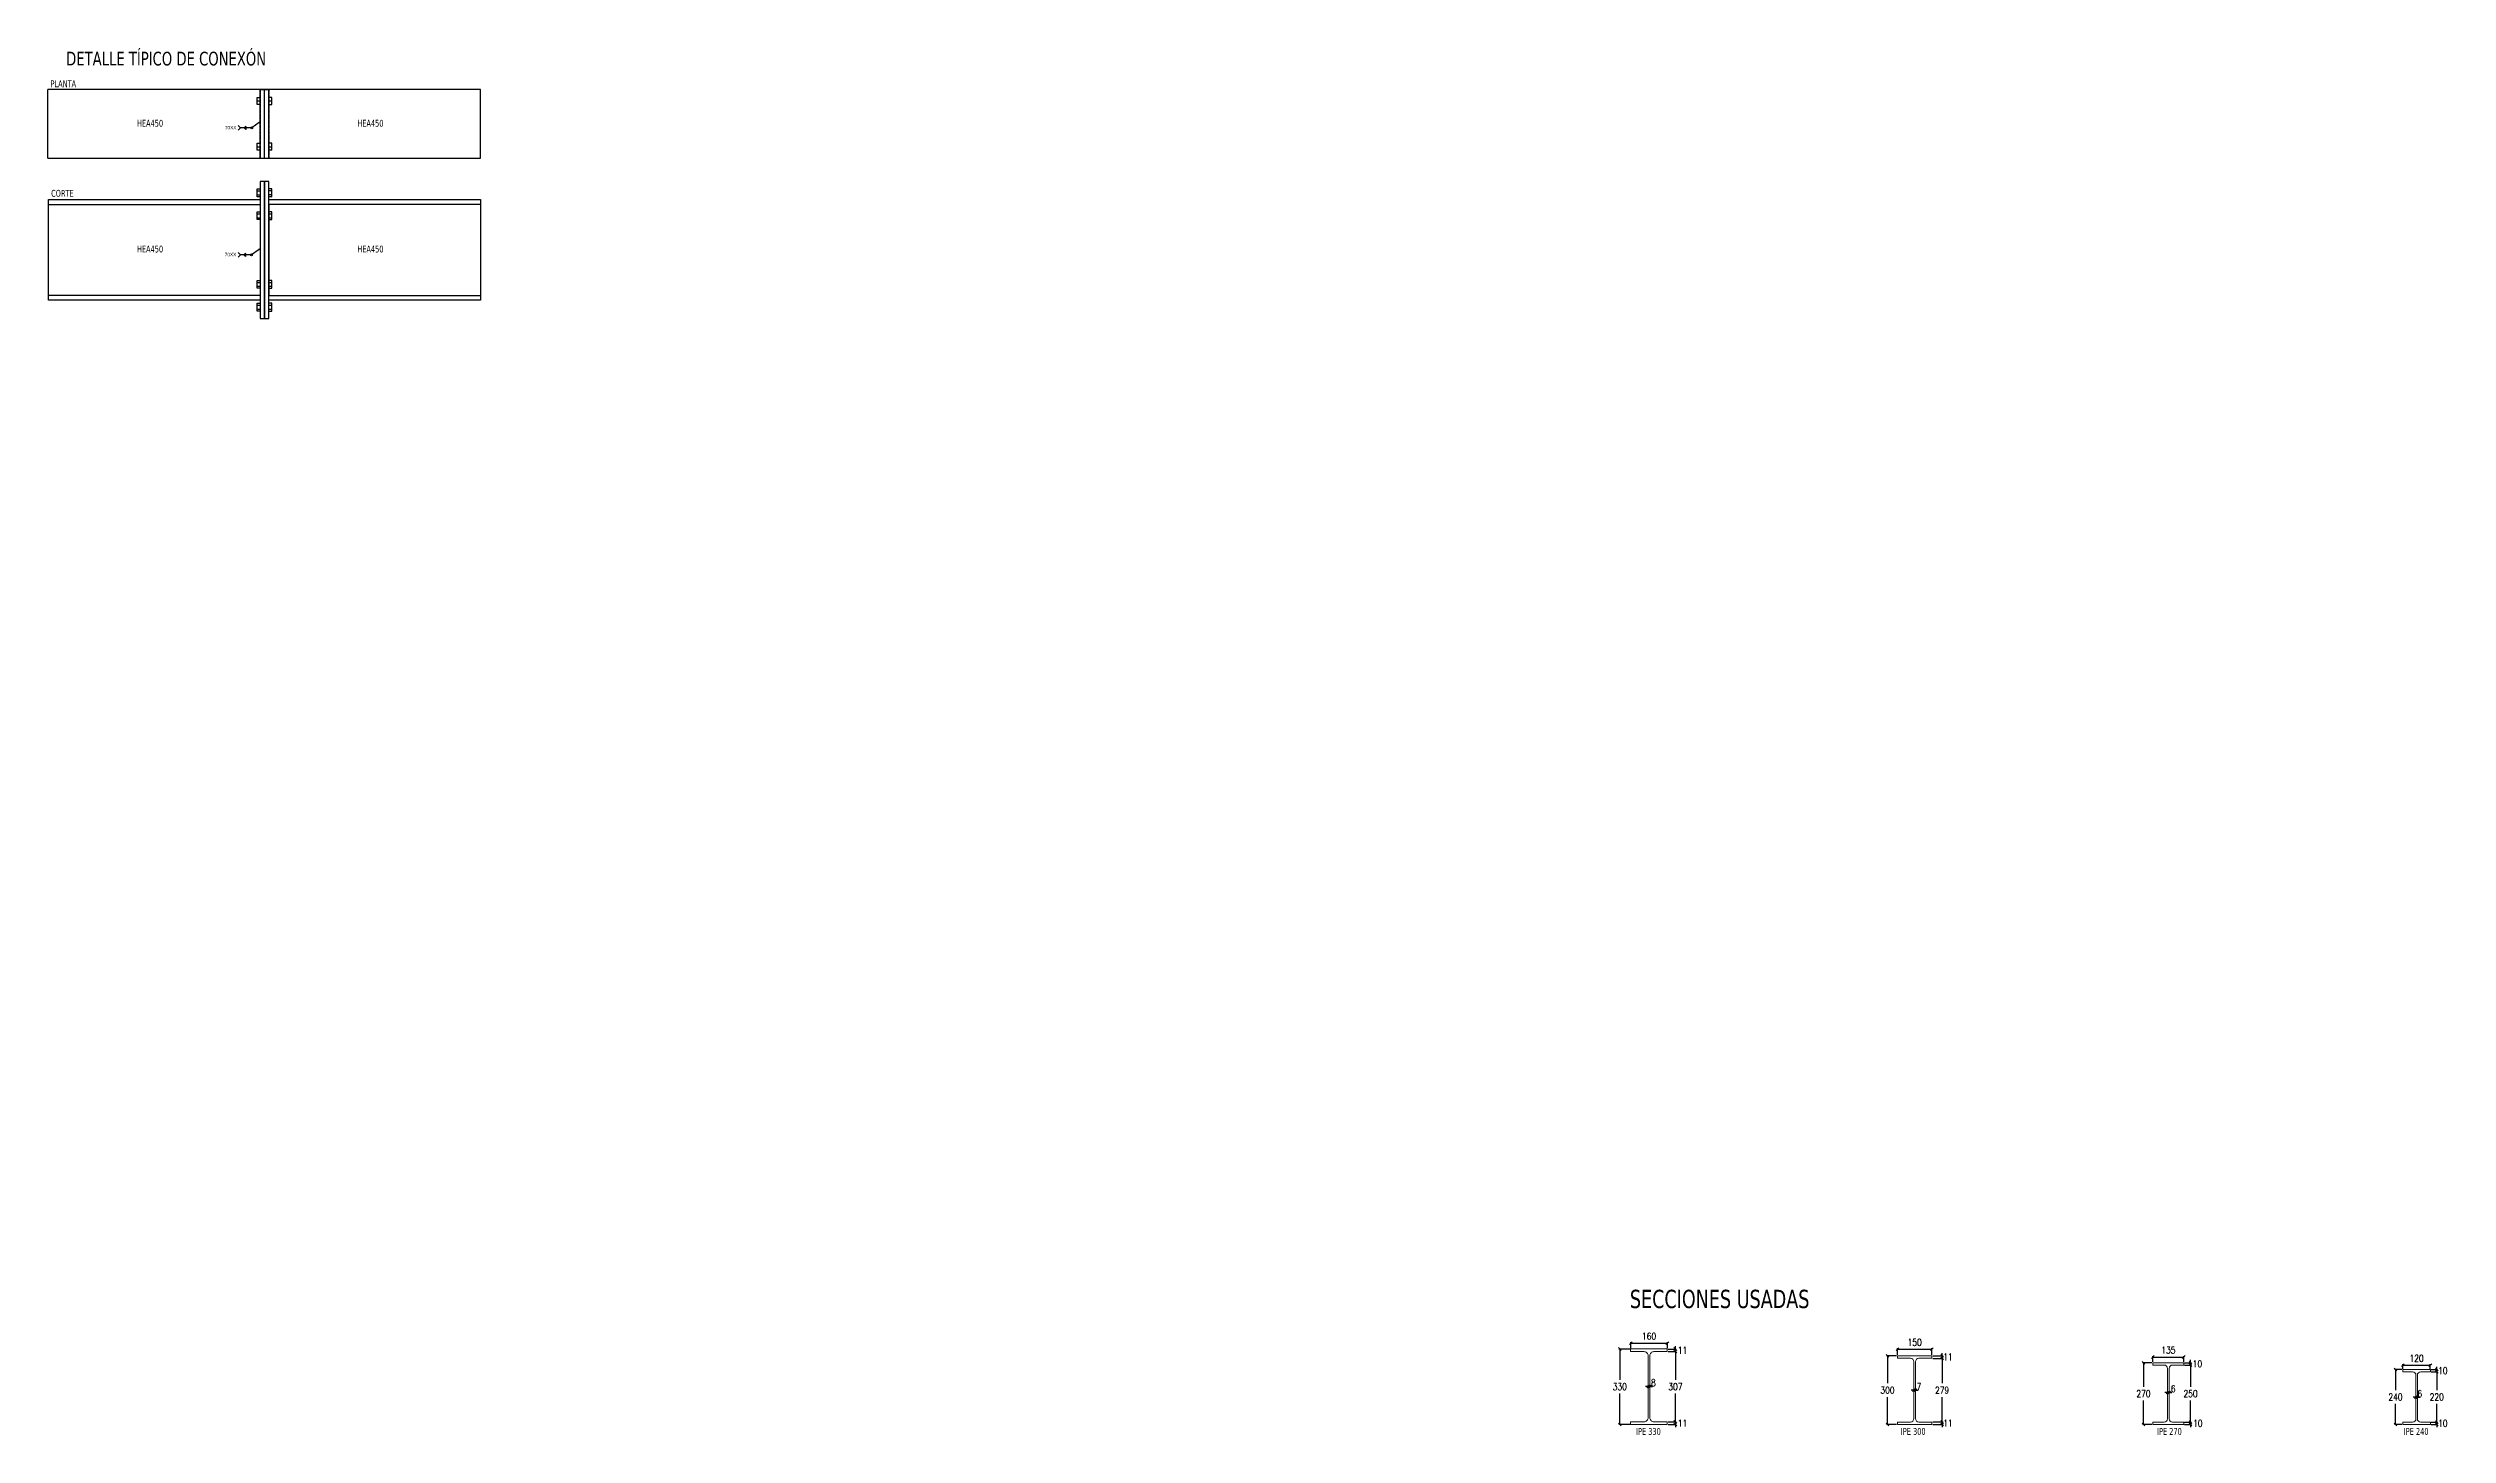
# Model space of a CAD drawing. Header units: millimetres. Extents: x -3255 to 77194, y -21218 to 30112.
# Drawn here: x 5581 to 16072, y -21218 to -15155 of the extents above; entities that cross this region are included whole.
import ezdxf
from ezdxf.enums import TextEntityAlignment as Align

# ---------------------------------------------------------------- set-up
doc = ezdxf.new("R2010")
doc.units = ezdxf.units.MM
doc.header["$LTSCALE"] = 0.9
doc.linetypes.add('DXK_LINE_DOT2', pattern=[3.9198, 1.9599, -1.9599])
for name, color, linetype in [('COTAS', 8, 'Continuous'), ('STL-OBJT', 7, 'Continuous'), ('TITULO', 3, 'Continuous')]:
    doc.layers.add(name, color=color, linetype=linetype)
doc.styles.add('CNI_COTAS', font='romans.shx', dxfattribs={"width": 0.8})
doc.styles.add('ROMANS', font='DINGRAFO.SHX')
doc.styles.add('VERDANA', font='verdana.ttf')
doc.dimstyles.new('1.4', dxfattribs={"dimscale": 0, "dimtxt": 30, "dimasz": 12, "dimexe": 4, "dimexo": 4, "dimgap": 15, "dimtad": 1, "dimdec": 0, "dimzin": 4, "dimdsep": 46, "dimtxsty": 'CNI_COTAS', "dimblk": 'OBLIQUE', "dimcen": -0.09, "dimclrd": 256, "dimclrt": 3, "dimadec": 0, "dimazin": 0, "dimtfac": 1, "dimtdec": 0, "dimtmove": 2, "dimatfit": 0, "dimldrblk": 'DOT', "dimfxl": 0.05, "dimtolj": 1, "dimtzin": 0, "dimarcsym": 0})

# ---------------------------------------------------------------- blocks, each defined once
blk = doc.blocks.new('SOLDADURA FILETE ALREDEDOR')
h = blk.add_hatch(color=256)
h.dxf.hatch_style = 1
h.paths.add_polyline_path([(5064, 3679), (5060, 3684), (5066, 3685)])
for p, q in [((5016, 3649), (4948, 3649)), ((4979, 3659), (4969, 3649)), ((4979, 3639), (4969, 3649)), ((4979, 3649), (4979, 3659)), ((4979, 3649), (4979, 3639)), ((5062, 3682), (5016, 3649))]:
    blk.add_line(p, q)
blk.add_lwpolyline([(4933, 3634), (4948, 3649), (4933, 3664)])
blk.add_lwpolyline([(5066, 3685), (5064, 3679), (5060, 3684)], close=True)
blk.add_circle((5016, 3649), 5.81)
at = {"layer": 'TITULO', "style": 'ROMANS'}
for s, height, p in [('70XX', 21, (4851, 3640)), ('6', 7.5, (4981, 3651)), ('6', 7.5, (4981, 3639))]:
    blk.add_text(s, height=height, dxfattribs=at).set_placement(p)
blk = doc.blocks.new('_Oblique')
at = {"color": 0, "linetype": 'ByBlock', "lineweight": -2}
blk.add_line((-0.5, -0.5), (0.5, 0.5), dxfattribs=at)
blk = doc.blocks.new('*D478')
at = {"layer": 'COTAS', "color": 0, "lineweight": -2, "transparency": 16777216}
for p, q in [((15871, -20932), (15839, -20932)), ((15871, -21172), (15839, -21172))]:
    blk.add_line(p, q, dxfattribs=at)
at = {"layer": 'COTAS', "lineweight": -2, "transparency": 16777216}
for p, q in [((15843, -20932), (15843, -21022)), ((15843, -21172), (15843, -21082))]:
    blk.add_line(p, q, dxfattribs=at)
at = {"layer": 'Defpoints', "color": 0, "transparency": 16777216}
for p in [(15843, -20932), (15875, -20932), (15875, -21172)]:
    blk.add_point(p, dxfattribs=at)
at = {"layer": 'COTAS', "lineweight": -2, "transparency": 16777216, "xscale": 12, "yscale": 12, "zscale": 12}
for p, rotation in [((15843, -20932), 90), ((15843, -21172), 270)]:
    blk.add_blockref('_Oblique', p, dxfattribs=dict(at, rotation=rotation))
at = {"layer": 'COTAS', "color": 3, "transparency": 16777216, "insert": (15843, -21052), "char_height": 30, "attachment_point": 5, "rotation": 0.01, "style": 'CNI_COTAS'}
blk.add_mtext('\\A1;240', dxfattribs=at)
blk = doc.blocks.new('_Dot')
at = {"color": 0, "linetype": 'ByBlock', "lineweight": -2}
blk.add_line((-0.5, 0), (-1, 0), dxfattribs=at)
at = {"color": 0, "linetype": 'ByBlock', "const_width": 0.5}
blk.add_lwpolyline([(-0.25, 0, 1), (0.25, 0, 1)], format="xyb", close=True, dxfattribs=at)
blk = doc.blocks.new('*D479')
at = {"layer": 'COTAS', "color": 0, "lineweight": -2, "transparency": 16777216}
for p, q in [((15875, -20928), (15875, -20909)), ((15995, -20928), (15995, -20909))]:
    blk.add_line(p, q, dxfattribs=at)
at = {"layer": 'COTAS', "lineweight": -2, "transparency": 16777216}
blk.add_line((15875, -20913), (15995, -20913), dxfattribs=at)
at = {"layer": 'Defpoints', "color": 0, "transparency": 16777216}
for p in [(15875, -20932), (15995, -20913), (15995, -20932)]:
    blk.add_point(p, dxfattribs=at)
at = {"layer": 'COTAS', "lineweight": -2, "transparency": 16777216, "xscale": 12, "yscale": 12, "zscale": 12, "rotation": 180}
blk.add_blockref('_Oblique', (15875, -20913), dxfattribs=at)
at = {"layer": 'COTAS', "lineweight": -2, "transparency": 16777216, "xscale": 12, "yscale": 12, "zscale": 12}
blk.add_blockref('_Oblique', (15995, -20913), dxfattribs=at)
at = {"layer": 'COTAS', "color": 3, "transparency": 16777216, "insert": (15935, -20883), "char_height": 30, "attachment_point": 5, "style": 'CNI_COTAS'}
blk.add_mtext('\\A1;120', dxfattribs=at)
blk = doc.blocks.new('*D480')
at = {"layer": 'COTAS', "color": 0, "lineweight": -2, "transparency": 16777216}
for p, q in [((15999, -20932), (16027, -20932)), ((15999, -20942), (16027, -20942))]:
    blk.add_line(p, q, dxfattribs=at)
at = {"layer": 'COTAS', "lineweight": -2, "transparency": 16777216}
for p, q in [((16023, -20932), (16023, -20920)), ((16023, -20932), (16023, -20942)), ((16023, -20942), (16023, -20954))]:
    blk.add_line(p, q, dxfattribs=at)
at = {"layer": 'Defpoints', "color": 0, "transparency": 16777216}
for p in [(15995, -20932), (15995, -20942), (16023, -20942)]:
    blk.add_point(p, dxfattribs=at)
at = {"layer": 'COTAS', "lineweight": -2, "transparency": 16777216, "xscale": 12, "yscale": 12, "zscale": 12}
for p, rotation in [((16023, -20932), 270), ((16023, -20942), 90)]:
    blk.add_blockref('_Oblique', p, dxfattribs=dict(at, rotation=rotation))
at = {"layer": 'COTAS', "color": 3, "transparency": 16777216, "insert": (16050, -20937), "char_height": 30, "attachment_point": 5, "rotation": 0.01, "style": 'CNI_COTAS'}
blk.add_mtext('\\A1;10', dxfattribs=at)
blk = doc.blocks.new('*D481')
at = {"layer": 'COTAS', "color": 0, "lineweight": -2, "transparency": 16777216}
for p, q in [((15999, -20942), (16027, -20942)), ((15999, -21162), (16027, -21162))]:
    blk.add_line(p, q, dxfattribs=at)
at = {"layer": 'COTAS', "lineweight": -2, "transparency": 16777216}
for p, q in [((16023, -20942), (16023, -21022)), ((16023, -21162), (16023, -21082))]:
    blk.add_line(p, q, dxfattribs=at)
at = {"layer": 'Defpoints', "color": 0, "transparency": 16777216}
for p in [(15995, -20942), (15995, -21162), (16023, -21162)]:
    blk.add_point(p, dxfattribs=at)
at = {"layer": 'COTAS', "lineweight": -2, "transparency": 16777216, "xscale": 12, "yscale": 12, "zscale": 12}
for p, rotation in [((16023, -20942), 90), ((16023, -21162), 270)]:
    blk.add_blockref('_Oblique', p, dxfattribs=dict(at, rotation=rotation))
at = {"layer": 'COTAS', "color": 3, "transparency": 16777216, "insert": (16023, -21052), "char_height": 30, "attachment_point": 5, "rotation": 0.01, "style": 'CNI_COTAS'}
blk.add_mtext('\\A1;220', dxfattribs=at)
blk = doc.blocks.new('*D482')
at = {"layer": 'COTAS', "color": 0, "lineweight": -2, "transparency": 16777216}
for p, q in [((15999, -21162), (16027, -21162)), ((15999, -21172), (16027, -21172))]:
    blk.add_line(p, q, dxfattribs=at)
at = {"layer": 'COTAS', "lineweight": -2, "transparency": 16777216}
for p, q in [((16023, -21162), (16023, -21150)), ((16023, -21162), (16023, -21172)), ((16023, -21172), (16023, -21184))]:
    blk.add_line(p, q, dxfattribs=at)
at = {"layer": 'Defpoints', "color": 0, "transparency": 16777216}
for p in [(15995, -21162), (15995, -21172), (16023, -21172)]:
    blk.add_point(p, dxfattribs=at)
at = {"layer": 'COTAS', "lineweight": -2, "transparency": 16777216, "xscale": 12, "yscale": 12, "zscale": 12}
for p, rotation in [((16023, -21162), 270), ((16023, -21172), 90)]:
    blk.add_blockref('_Oblique', p, dxfattribs=dict(at, rotation=rotation))
at = {"layer": 'COTAS', "color": 3, "transparency": 16777216, "insert": (16050, -21167), "char_height": 30, "attachment_point": 5, "rotation": 0.01, "style": 'CNI_COTAS'}
blk.add_mtext('\\A1;10', dxfattribs=at)
blk = doc.blocks.new('*D483')
at = {"layer": 'COTAS', "lineweight": -2, "transparency": 16777216}
for p, q in [((15932, -21052), (15920, -21052)), ((15932, -21052), (15939, -21052)), ((15939, -21052), (15951, -21052))]:
    blk.add_line(p, q, dxfattribs=at)
at = {"layer": 'COTAS', "color": 0, "lineweight": -2, "transparency": 16777216}
for p, q in [((15932, -21048), (15932, -21048)), ((15939, -21048), (15939, -21048))]:
    blk.add_line(p, q, dxfattribs=at)
at = {"layer": 'Defpoints', "color": 0, "transparency": 16777216}
for p in [(15932, -21052), (15939, -21052), (15939, -21052)]:
    blk.add_point(p, dxfattribs=at)
at = {"layer": 'COTAS', "lineweight": -2, "transparency": 16777216, "xscale": 12, "yscale": 12, "zscale": 12}
blk.add_blockref('_Oblique', (15932, -21052), dxfattribs=at)
at = {"layer": 'COTAS', "lineweight": -2, "transparency": 16777216, "xscale": 12, "yscale": 12, "zscale": 12, "rotation": 180}
blk.add_blockref('_Oblique', (15939, -21052), dxfattribs=at)
at = {"layer": 'COTAS', "color": 3, "transparency": 16777216, "insert": (15949, -21037), "char_height": 30, "attachment_point": 5, "style": 'CNI_COTAS'}
blk.add_mtext('\\A1;6', dxfattribs=at)
blk = doc.blocks.new('*D484')
at = {"layer": 'COTAS', "color": 0, "lineweight": -2, "transparency": 16777216}
for p, q in [((14778, -20902), (14737, -20902)), ((14778, -21172), (14737, -21172))]:
    blk.add_line(p, q, dxfattribs=at)
at = {"layer": 'COTAS', "lineweight": -2, "transparency": 16777216}
for p, q in [((14741, -20902), (14741, -21007)), ((14741, -21172), (14741, -21067))]:
    blk.add_line(p, q, dxfattribs=at)
at = {"layer": 'Defpoints', "color": 0, "transparency": 16777216}
for p in [(14741, -20902), (14782, -20902), (14782, -21172)]:
    blk.add_point(p, dxfattribs=at)
at = {"layer": 'COTAS', "lineweight": -2, "transparency": 16777216, "xscale": 12, "yscale": 12, "zscale": 12}
for p, rotation in [((14741, -20902), 90), ((14741, -21172), 270)]:
    blk.add_blockref('_Oblique', p, dxfattribs=dict(at, rotation=rotation))
at = {"layer": 'COTAS', "color": 3, "transparency": 16777216, "insert": (14741, -21037), "char_height": 30, "attachment_point": 5, "rotation": 0.01, "style": 'CNI_COTAS'}
blk.add_mtext('\\A1;270', dxfattribs=at)
blk = doc.blocks.new('*D485')
at = {"layer": 'COTAS', "color": 0, "lineweight": -2, "transparency": 16777216}
for p, q in [((14782, -20898), (14782, -20873)), ((14917, -20898), (14917, -20873))]:
    blk.add_line(p, q, dxfattribs=at)
at = {"layer": 'COTAS', "lineweight": -2, "transparency": 16777216}
blk.add_line((14782, -20877), (14917, -20877), dxfattribs=at)
at = {"layer": 'Defpoints', "color": 0, "transparency": 16777216}
for p in [(14782, -20902), (14917, -20877), (14917, -20902)]:
    blk.add_point(p, dxfattribs=at)
at = {"layer": 'COTAS', "lineweight": -2, "transparency": 16777216, "xscale": 12, "yscale": 12, "zscale": 12, "rotation": 180}
blk.add_blockref('_Oblique', (14782, -20877), dxfattribs=at)
at = {"layer": 'COTAS', "lineweight": -2, "transparency": 16777216, "xscale": 12, "yscale": 12, "zscale": 12}
blk.add_blockref('_Oblique', (14917, -20877), dxfattribs=at)
at = {"layer": 'COTAS', "color": 3, "transparency": 16777216, "insert": (14850, -20847), "char_height": 30, "attachment_point": 5, "style": 'CNI_COTAS'}
blk.add_mtext('\\A1;135', dxfattribs=at)
blk = doc.blocks.new('*D486')
at = {"layer": 'COTAS', "color": 0, "lineweight": -2, "transparency": 16777216}
for p, q in [((14921, -20902), (14951, -20902)), ((14921, -20912), (14951, -20912))]:
    blk.add_line(p, q, dxfattribs=at)
at = {"layer": 'COTAS', "lineweight": -2, "transparency": 16777216}
for p, q in [((14947, -20902), (14947, -20890)), ((14947, -20902), (14947, -20912)), ((14947, -20912), (14947, -20924))]:
    blk.add_line(p, q, dxfattribs=at)
at = {"layer": 'Defpoints', "color": 0, "transparency": 16777216}
for p in [(14917, -20902), (14917, -20912), (14947, -20912)]:
    blk.add_point(p, dxfattribs=at)
at = {"layer": 'COTAS', "lineweight": -2, "transparency": 16777216, "xscale": 12, "yscale": 12, "zscale": 12}
for p, rotation in [((14947, -20902), 270), ((14947, -20912), 90)]:
    blk.add_blockref('_Oblique', p, dxfattribs=dict(at, rotation=rotation))
at = {"layer": 'COTAS', "color": 3, "transparency": 16777216, "insert": (14977, -20907), "char_height": 30, "attachment_point": 5, "rotation": 0.01, "style": 'CNI_COTAS'}
blk.add_mtext('\\A1;10', dxfattribs=at)
blk = doc.blocks.new('*D487')
at = {"layer": 'COTAS', "color": 0, "lineweight": -2, "transparency": 16777216}
for p, q in [((14921, -20912), (14951, -20912)), ((14921, -21162), (14951, -21162))]:
    blk.add_line(p, q, dxfattribs=at)
at = {"layer": 'COTAS', "lineweight": -2, "transparency": 16777216}
for p, q in [((14947, -20912), (14947, -21007)), ((14947, -21162), (14947, -21067))]:
    blk.add_line(p, q, dxfattribs=at)
at = {"layer": 'Defpoints', "color": 0, "transparency": 16777216}
for p in [(14917, -20912), (14917, -21162), (14947, -21162)]:
    blk.add_point(p, dxfattribs=at)
at = {"layer": 'COTAS', "lineweight": -2, "transparency": 16777216, "xscale": 12, "yscale": 12, "zscale": 12}
for p, rotation in [((14947, -20912), 90), ((14947, -21162), 270)]:
    blk.add_blockref('_Oblique', p, dxfattribs=dict(at, rotation=rotation))
at = {"layer": 'COTAS', "color": 3, "transparency": 16777216, "insert": (14947, -21037), "char_height": 30, "attachment_point": 5, "rotation": 0.01, "style": 'CNI_COTAS'}
blk.add_mtext('\\A1;250', dxfattribs=at)
blk = doc.blocks.new('*D488')
at = {"layer": 'COTAS', "color": 0, "lineweight": -2, "transparency": 16777216}
for p, q in [((14921, -21162), (14951, -21162)), ((14921, -21172), (14951, -21172))]:
    blk.add_line(p, q, dxfattribs=at)
at = {"layer": 'COTAS', "lineweight": -2, "transparency": 16777216}
for p, q in [((14947, -21162), (14947, -21150)), ((14947, -21162), (14947, -21172)), ((14947, -21172), (14947, -21184))]:
    blk.add_line(p, q, dxfattribs=at)
at = {"layer": 'Defpoints', "color": 0, "transparency": 16777216}
for p in [(14917, -21162), (14917, -21172), (14947, -21172)]:
    blk.add_point(p, dxfattribs=at)
at = {"layer": 'COTAS', "lineweight": -2, "transparency": 16777216, "xscale": 12, "yscale": 12, "zscale": 12}
for p, rotation in [((14947, -21162), 270), ((14947, -21172), 90)]:
    blk.add_blockref('_Oblique', p, dxfattribs=dict(at, rotation=rotation))
at = {"layer": 'COTAS', "color": 3, "transparency": 16777216, "insert": (14979, -21167), "char_height": 30, "attachment_point": 5, "rotation": 0.01, "style": 'CNI_COTAS'}
blk.add_mtext('\\A1;10', dxfattribs=at)
blk = doc.blocks.new('*D489')
at = {"layer": 'COTAS', "lineweight": -2, "transparency": 16777216}
for p, q in [((14847, -21032), (14835, -21032)), ((14847, -21032), (14853, -21032)), ((14853, -21032), (14865, -21032))]:
    blk.add_line(p, q, dxfattribs=at)
at = {"layer": 'COTAS', "color": 0, "lineweight": -2, "transparency": 16777216}
for p, q in [((14847, -21033), (14847, -21028)), ((14853, -21033), (14853, -21028))]:
    blk.add_line(p, q, dxfattribs=at)
at = {"layer": 'Defpoints', "color": 0, "transparency": 16777216}
for p in [(14847, -21037), (14853, -21032), (14853, -21037)]:
    blk.add_point(p, dxfattribs=at)
at = {"layer": 'COTAS', "lineweight": -2, "transparency": 16777216, "xscale": 12, "yscale": 12, "zscale": 12}
blk.add_blockref('_Oblique', (14847, -21032), dxfattribs=at)
at = {"layer": 'COTAS', "lineweight": -2, "transparency": 16777216, "xscale": 12, "yscale": 12, "zscale": 12, "rotation": 180}
blk.add_blockref('_Oblique', (14853, -21032), dxfattribs=at)
at = {"layer": 'COTAS', "color": 3, "transparency": 16777216, "insert": (14871, -21016), "char_height": 30, "attachment_point": 5, "style": 'CNI_COTAS'}
blk.add_mtext('\\A1;6', dxfattribs=at)
blk = doc.blocks.new('*D491')
at = {"layer": 'COTAS', "color": 0, "lineweight": -2, "transparency": 16777216}
for p, q in [((12496, -20842), (12448, -20842)), ((12496, -21172), (12448, -21172))]:
    blk.add_line(p, q, dxfattribs=at)
at = {"layer": 'COTAS', "lineweight": -2, "transparency": 16777216}
for p, q in [((12452, -20842), (12452, -20977)), ((12452, -21172), (12452, -21037))]:
    blk.add_line(p, q, dxfattribs=at)
at = {"layer": 'Defpoints', "color": 0, "transparency": 16777216}
for p in [(12452, -20842), (12500, -20842), (12500, -21172)]:
    blk.add_point(p, dxfattribs=at)
at = {"layer": 'COTAS', "lineweight": -2, "transparency": 16777216, "xscale": 12, "yscale": 12, "zscale": 12}
for p, rotation in [((12452, -20842), 90), ((12452, -21172), 270)]:
    blk.add_blockref('_Oblique', p, dxfattribs=dict(at, rotation=rotation))
at = {"layer": 'COTAS', "color": 3, "transparency": 16777216, "insert": (12452, -21007), "char_height": 30, "attachment_point": 5, "rotation": 0.01, "style": 'CNI_COTAS'}
blk.add_mtext('\\A1;330', dxfattribs=at)
blk = doc.blocks.new('*D492')
at = {"layer": 'COTAS', "color": 0, "lineweight": -2, "transparency": 16777216}
for p, q in [((12500, -20838), (12500, -20812)), ((12660, -20838), (12660, -20812))]:
    blk.add_line(p, q, dxfattribs=at)
at = {"layer": 'COTAS', "lineweight": -2, "transparency": 16777216}
blk.add_line((12500, -20816), (12660, -20816), dxfattribs=at)
at = {"layer": 'Defpoints', "color": 0, "transparency": 16777216}
for p in [(12500, -20842), (12660, -20816), (12660, -20842)]:
    blk.add_point(p, dxfattribs=at)
at = {"layer": 'COTAS', "lineweight": -2, "transparency": 16777216, "xscale": 12, "yscale": 12, "zscale": 12, "rotation": 180}
blk.add_blockref('_Oblique', (12500, -20816), dxfattribs=at)
at = {"layer": 'COTAS', "lineweight": -2, "transparency": 16777216, "xscale": 12, "yscale": 12, "zscale": 12}
blk.add_blockref('_Oblique', (12660, -20816), dxfattribs=at)
at = {"layer": 'COTAS', "color": 3, "transparency": 16777216, "insert": (12580, -20786), "char_height": 30, "attachment_point": 5, "style": 'CNI_COTAS'}
blk.add_mtext('\\A1;160', dxfattribs=at)
blk = doc.blocks.new('*D493')
at = {"layer": 'COTAS', "color": 0, "lineweight": -2, "transparency": 16777216}
for p, q in [((12664, -20853), (12699, -20853)), ((12664, -21160), (12699, -21160))]:
    blk.add_line(p, q, dxfattribs=at)
at = {"layer": 'COTAS', "lineweight": -2, "transparency": 16777216}
for p, q in [((12695, -20853), (12695, -20977)), ((12695, -21160), (12695, -21037))]:
    blk.add_line(p, q, dxfattribs=at)
at = {"layer": 'Defpoints', "color": 0, "transparency": 16777216}
for p in [(12660, -20853), (12660, -21160), (12695, -21160)]:
    blk.add_point(p, dxfattribs=at)
at = {"layer": 'COTAS', "lineweight": -2, "transparency": 16777216, "xscale": 12, "yscale": 12, "zscale": 12}
for p, rotation in [((12695, -20853), 90), ((12695, -21160), 270)]:
    blk.add_blockref('_Oblique', p, dxfattribs=dict(at, rotation=rotation))
at = {"layer": 'COTAS', "color": 3, "transparency": 16777216, "insert": (12695, -21007), "char_height": 30, "attachment_point": 5, "rotation": 0.01, "style": 'CNI_COTAS'}
blk.add_mtext('\\A1;307', dxfattribs=at)
blk = doc.blocks.new('*D494')
at = {"layer": 'COTAS', "color": 0, "lineweight": -2, "transparency": 16777216}
for p, q in [((12664, -21160), (12699, -21160)), ((12664, -21172), (12699, -21172))]:
    blk.add_line(p, q, dxfattribs=at)
at = {"layer": 'COTAS', "lineweight": -2, "transparency": 16777216}
for p, q in [((12695, -21160), (12695, -21148)), ((12695, -21160), (12695, -21172)), ((12695, -21172), (12695, -21184))]:
    blk.add_line(p, q, dxfattribs=at)
at = {"layer": 'Defpoints', "color": 0, "transparency": 16777216}
for p in [(12660, -21160), (12660, -21172), (12695, -21172)]:
    blk.add_point(p, dxfattribs=at)
at = {"layer": 'COTAS', "lineweight": -2, "transparency": 16777216, "xscale": 12, "yscale": 12, "zscale": 12}
for p, rotation in [((12695, -21160), 270), ((12695, -21172), 90)]:
    blk.add_blockref('_Oblique', p, dxfattribs=dict(at, rotation=rotation))
at = {"layer": 'COTAS', "color": 3, "transparency": 16777216, "insert": (12726, -21166), "char_height": 30, "attachment_point": 5, "rotation": 0.01, "style": 'CNI_COTAS'}
blk.add_mtext('\\A1;11', dxfattribs=at)
blk = doc.blocks.new('*D490')
at = {"layer": 'COTAS', "color": 0, "lineweight": -2, "transparency": 16777216}
for p, q in [((12664, -20842), (12699, -20842)), ((12664, -20853), (12699, -20853))]:
    blk.add_line(p, q, dxfattribs=at)
at = {"layer": 'COTAS', "lineweight": -2, "transparency": 16777216}
for p, q in [((12695, -20842), (12695, -20830)), ((12695, -20842), (12695, -20853)), ((12695, -20853), (12695, -20865))]:
    blk.add_line(p, q, dxfattribs=at)
at = {"layer": 'Defpoints', "color": 0, "transparency": 16777216}
for p in [(12660, -20842), (12660, -20853), (12695, -20853)]:
    blk.add_point(p, dxfattribs=at)
at = {"layer": 'COTAS', "lineweight": -2, "transparency": 16777216, "xscale": 12, "yscale": 12, "zscale": 12}
for p, rotation in [((12695, -20842), 270), ((12695, -20853), 90)]:
    blk.add_blockref('_Oblique', p, dxfattribs=dict(at, rotation=rotation))
at = {"layer": 'COTAS', "color": 3, "transparency": 16777216, "insert": (12726, -20848), "char_height": 30, "attachment_point": 5, "rotation": 0.01, "style": 'CNI_COTAS'}
blk.add_mtext('\\A1;11', dxfattribs=at)
blk = doc.blocks.new('*D495')
at = {"layer": 'COTAS', "lineweight": -2, "transparency": 16777216}
for p, q in [((12576, -21006), (12564, -21006)), ((12576, -21006), (12583, -21006)), ((12583, -21006), (12595, -21006))]:
    blk.add_line(p, q, dxfattribs=at)
at = {"layer": 'COTAS', "color": 0, "lineweight": -2, "transparency": 16777216}
for p, q in [((12576, -21003), (12576, -21002)), ((12583, -21003), (12583, -21002))]:
    blk.add_line(p, q, dxfattribs=at)
at = {"layer": 'Defpoints', "color": 0, "transparency": 16777216}
for p in [(12576, -21007), (12583, -21006), (12583, -21007)]:
    blk.add_point(p, dxfattribs=at)
at = {"layer": 'COTAS', "lineweight": -2, "transparency": 16777216, "xscale": 12, "yscale": 12, "zscale": 12}
blk.add_blockref('_Oblique', (12576, -21006), dxfattribs=at)
at = {"layer": 'COTAS', "lineweight": -2, "transparency": 16777216, "xscale": 12, "yscale": 12, "zscale": 12, "rotation": 180}
blk.add_blockref('_Oblique', (12583, -21006), dxfattribs=at)
at = {"layer": 'COTAS', "color": 3, "transparency": 16777216, "insert": (12599, -20989), "char_height": 30, "attachment_point": 5, "style": 'CNI_COTAS'}
blk.add_mtext('\\A1;8', dxfattribs=at)
blk = doc.blocks.new('*D496')
at = {"layer": 'COTAS', "color": 0, "lineweight": -2, "transparency": 16777216}
for p, q in [((13662, -20872), (13618, -20872)), ((13662, -21172), (13618, -21172))]:
    blk.add_line(p, q, dxfattribs=at)
at = {"layer": 'COTAS', "lineweight": -2, "transparency": 16777216}
for p, q in [((13622, -20872), (13622, -20992)), ((13622, -21172), (13622, -21052))]:
    blk.add_line(p, q, dxfattribs=at)
at = {"layer": 'Defpoints', "color": 0, "transparency": 16777216}
for p in [(13622, -20872), (13666, -20872), (13666, -21172)]:
    blk.add_point(p, dxfattribs=at)
at = {"layer": 'COTAS', "lineweight": -2, "transparency": 16777216, "xscale": 12, "yscale": 12, "zscale": 12}
for p, rotation in [((13622, -20872), 90), ((13622, -21172), 270)]:
    blk.add_blockref('_Oblique', p, dxfattribs=dict(at, rotation=rotation))
at = {"layer": 'COTAS', "color": 3, "transparency": 16777216, "insert": (13622, -21022), "char_height": 30, "attachment_point": 5, "rotation": 0.01, "style": 'CNI_COTAS'}
blk.add_mtext('\\A1;300', dxfattribs=at)
blk = doc.blocks.new('*D497')
at = {"layer": 'COTAS', "color": 0, "lineweight": -2, "transparency": 16777216}
for p, q in [((13666, -20868), (13666, -20839)), ((13816, -20868), (13816, -20839))]:
    blk.add_line(p, q, dxfattribs=at)
at = {"layer": 'COTAS', "lineweight": -2, "transparency": 16777216}
blk.add_line((13666, -20843), (13816, -20843), dxfattribs=at)
at = {"layer": 'Defpoints', "color": 0, "transparency": 16777216}
for p in [(13666, -20872), (13816, -20843), (13816, -20872)]:
    blk.add_point(p, dxfattribs=at)
at = {"layer": 'COTAS', "lineweight": -2, "transparency": 16777216, "xscale": 12, "yscale": 12, "zscale": 12, "rotation": 180}
blk.add_blockref('_Oblique', (13666, -20843), dxfattribs=at)
at = {"layer": 'COTAS', "lineweight": -2, "transparency": 16777216, "xscale": 12, "yscale": 12, "zscale": 12}
blk.add_blockref('_Oblique', (13816, -20843), dxfattribs=at)
at = {"layer": 'COTAS', "color": 3, "transparency": 16777216, "insert": (13741, -20813), "char_height": 30, "attachment_point": 5, "style": 'CNI_COTAS'}
blk.add_mtext('\\A1;150', dxfattribs=at)
blk = doc.blocks.new('*D498')
at = {"layer": 'COTAS', "color": 0, "lineweight": -2, "transparency": 16777216}
for p, q in [((13820, -20872), (13865, -20872)), ((13820, -20883), (13865, -20883))]:
    blk.add_line(p, q, dxfattribs=at)
at = {"layer": 'COTAS', "lineweight": -2, "transparency": 16777216}
for p, q in [((13861, -20872), (13861, -20860)), ((13861, -20872), (13861, -20883)), ((13861, -20883), (13861, -20895))]:
    blk.add_line(p, q, dxfattribs=at)
at = {"layer": 'Defpoints', "color": 0, "transparency": 16777216}
for p in [(13816, -20872), (13816, -20883), (13861, -20883)]:
    blk.add_point(p, dxfattribs=at)
at = {"layer": 'COTAS', "lineweight": -2, "transparency": 16777216, "xscale": 12, "yscale": 12, "zscale": 12}
for p, rotation in [((13861, -20872), 270), ((13861, -20883), 90)]:
    blk.add_blockref('_Oblique', p, dxfattribs=dict(at, rotation=rotation))
at = {"layer": 'COTAS', "color": 3, "transparency": 16777216, "insert": (13887, -20877), "char_height": 30, "attachment_point": 5, "rotation": 0.01, "style": 'CNI_COTAS'}
blk.add_mtext('\\A1;11', dxfattribs=at)
blk = doc.blocks.new('*D499')
at = {"layer": 'COTAS', "color": 0, "lineweight": -2, "transparency": 16777216}
for p, q in [((13820, -20883), (13865, -20883)), ((13820, -21161), (13865, -21161))]:
    blk.add_line(p, q, dxfattribs=at)
at = {"layer": 'COTAS', "lineweight": -2, "transparency": 16777216}
for p, q in [((13861, -20883), (13861, -20992)), ((13861, -21161), (13861, -21052))]:
    blk.add_line(p, q, dxfattribs=at)
at = {"layer": 'Defpoints', "color": 0, "transparency": 16777216}
for p in [(13816, -20883), (13816, -21161), (13861, -21161)]:
    blk.add_point(p, dxfattribs=at)
at = {"layer": 'COTAS', "lineweight": -2, "transparency": 16777216, "xscale": 12, "yscale": 12, "zscale": 12}
for p, rotation in [((13861, -20883), 90), ((13861, -21161), 270)]:
    blk.add_blockref('_Oblique', p, dxfattribs=dict(at, rotation=rotation))
at = {"layer": 'COTAS', "color": 3, "transparency": 16777216, "insert": (13861, -21022), "char_height": 30, "attachment_point": 5, "rotation": 0.01, "style": 'CNI_COTAS'}
blk.add_mtext('\\A1;279', dxfattribs=at)
blk = doc.blocks.new('*D500')
at = {"layer": 'COTAS', "color": 0, "lineweight": -2, "transparency": 16777216}
for p, q in [((13820, -21161), (13865, -21161)), ((13820, -21172), (13865, -21172))]:
    blk.add_line(p, q, dxfattribs=at)
at = {"layer": 'COTAS', "lineweight": -2, "transparency": 16777216}
for p, q in [((13861, -21161), (13861, -21149)), ((13861, -21161), (13861, -21172)), ((13861, -21172), (13861, -21184))]:
    blk.add_line(p, q, dxfattribs=at)
at = {"layer": 'Defpoints', "color": 0, "transparency": 16777216}
for p in [(13816, -21161), (13816, -21172), (13861, -21172)]:
    blk.add_point(p, dxfattribs=at)
at = {"layer": 'COTAS', "lineweight": -2, "transparency": 16777216, "xscale": 12, "yscale": 12, "zscale": 12}
for p, rotation in [((13861, -21161), 270), ((13861, -21172), 90)]:
    blk.add_blockref('_Oblique', p, dxfattribs=dict(at, rotation=rotation))
at = {"layer": 'COTAS', "color": 3, "transparency": 16777216, "insert": (13887, -21166), "char_height": 30, "attachment_point": 5, "rotation": 0.01, "style": 'CNI_COTAS'}
blk.add_mtext('\\A1;11', dxfattribs=at)
blk = doc.blocks.new('*D501')
at = {"layer": 'COTAS', "lineweight": -2, "transparency": 16777216}
for p, q in [((13737, -21022), (13725, -21022)), ((13737, -21022), (13745, -21022)), ((13745, -21022), (13757, -21022))]:
    blk.add_line(p, q, dxfattribs=at)
at = {"layer": 'COTAS', "color": 0, "lineweight": -2, "transparency": 16777216}
for p, q in [((13737, -21026), (13737, -21026)), ((13745, -21026), (13745, -21026))]:
    blk.add_line(p, q, dxfattribs=at)
at = {"layer": 'Defpoints', "color": 0, "transparency": 16777216}
for p in [(13737, -21022), (13745, -21022), (13745, -21022)]:
    blk.add_point(p, dxfattribs=at)
at = {"layer": 'COTAS', "lineweight": -2, "transparency": 16777216, "xscale": 12, "yscale": 12, "zscale": 12}
blk.add_blockref('_Oblique', (13737, -21022), dxfattribs=at)
at = {"layer": 'COTAS', "lineweight": -2, "transparency": 16777216, "xscale": 12, "yscale": 12, "zscale": 12, "rotation": 180}
blk.add_blockref('_Oblique', (13745, -21022), dxfattribs=at)
at = {"layer": 'COTAS', "color": 3, "transparency": 16777216, "insert": (13760, -21007), "char_height": 30, "attachment_point": 5, "style": 'CNI_COTAS'}
blk.add_mtext('\\A1;7', dxfattribs=at)

msp = doc.modelspace()

# ---------------------------------------------------------------- linework, layer by layer
at = {"color": 2, "linetype": 'Continuous'}
for p, q in [((7472, -15336.7), (5581.3, -15336.7)), ((6509, -15636.7), (6509, -15336.7)), ((6509, -15336.7), (6528, -15336.7)), ((6528, -15636.7), (6528, -15336.7)), ((6528, -15636.7), (6528, -15336.7)), ((6528, -15336.7), (6547, -15336.7)), ((6547, -15636.7), (6547, -15336.7)), ((7472, -15636.7), (7472, -15336.7)), ((5581.3, -15636.7), (7472, -15636.7)), ((6509, -15636.7), (6528, -15636.7)), ((6528, -15636.7), (6547, -15636.7)), ((6509, -15738.2), (6509, -16338.2)), ((6528, -15738.2), (6509, -15738.2)), ((6528, -16338.2), (6528, -15738.2)), ((6509, -16338.2), (6528, -16338.2))]:
    msp.add_line(p, q, dxfattribs=at)
at = {"color": 7, "linetype": 'Continuous'}
for p, q in [((6495.8, -15371.7), (6509, -15371.7)), ((6495.8, -15401.7), (6495.8, -15371.7)), ((6495.8, -15386.7), (6509, -15386.7)), ((6509, -15401.7), (6495.8, -15401.7)), ((6560.2, -15371.7), (6547, -15371.7)), ((6547, -15386.7), (6560.2, -15386.7)), ((6547, -15401.7), (6560.2, -15401.7)), ((6560.2, -15401.7), (6560.2, -15371.7)), ((6495.8, -15571.7), (6509, -15571.7)), ((6495.8, -15601.7), (6495.8, -15571.7)), ((6495.8, -15586.7), (6509, -15586.7)), ((6509, -15601.7), (6495.8, -15601.7)), ((6560.2, -15571.7), (6547, -15571.7)), ((6547, -15586.7), (6560.2, -15586.7)), ((6560.2, -15601.7), (6547, -15601.7)), ((6560.2, -15601.7), (6560.2, -15571.7)), ((6495.8, -15779.6), (6509, -15779.6)), ((6495.8, -15796.9), (6509, -15796.9)), ((6560.2, -15779.6), (6547, -15779.6)), ((6560.2, -15796.9), (6547, -15796.9)), ((6560.2, -15805.5), (6547, -15805.5)), ((6495.8, -15879.6), (6509, -15879.6)), ((6495.8, -15896.9), (6509, -15896.9)), ((6547, -15879.6), (6560.2, -15879.6)), ((6547, -15896.9), (6560.2, -15896.9)), ((6495.8, -16179.6), (6509, -16179.6)), ((6495.8, -16196.9), (6509, -16196.9)), ((6560.2, -16170.9), (6547, -16170.9)), ((6547, -16179.6), (6560.2, -16179.6)), ((6547, -16196.9), (6560.2, -16196.9)), ((6495.8, -16279.6), (6509, -16279.6)), ((6495.8, -16296.9), (6509, -16296.9)), ((6560.2, -16270.9), (6547, -16270.9)), ((6547, -16279.6), (6560.2, -16279.6)), ((6547, -16296.9), (6560.2, -16296.9))]:
    msp.add_line(p, q, dxfattribs=at)
at = {"color": 7, "linetype": 'DXK_LINE_DOT2'}
for p, q in [((6509, -15336.7), (6509, -15636.7)), ((6547, -15336.7), (6547, -15636.7))]:
    msp.add_line(p, q, dxfattribs=at)
at = {"color": 2, "linetype": 'Continuous'}
for points in [[(5581.3, -15636.7), (5581.3, -15636.7), (5581.3, -15336.7)], [(6509, -16237.2), (6509, -16258.2), (5584.1, -16258.2), (5584.1, -15818.2), (6509, -15818.2), (6509, -15839.2)], [(5584.1, -15839.2), (6509, -15839.2), (6509, -16237.2), (5584.1, -16237.2)], [(6547, -15839.2), (6547, -15818.2), (7472, -15818.2), (7472, -16258.2), (6547, -16258.2), (6547, -16237.2)], [(7472, -15839.2), (6547, -15839.2), (6547, -16237.2), (7472, -16237.2)]]:
    msp.add_lwpolyline(points, dxfattribs=at)
at = {"color": 7, "linetype": 'Continuous'}
for points in [[(6509, -15805.5), (6495.8, -15805.5), (6495.8, -15770.9), (6509, -15770.9)], [(6560.2, -15805.5), (6560.2, -15770.9), (6547, -15770.9)], [(6509, -15905.5), (6495.8, -15905.5), (6495.8, -15870.9), (6509, -15870.9)], [(6547, -15905.5), (6560.2, -15905.5), (6560.2, -15870.9), (6547, -15870.9)], [(6509, -16205.5), (6495.8, -16205.5), (6495.8, -16170.9), (6509, -16170.9)], [(6547, -16205.5), (6560.2, -16205.5), (6560.2, -16170.9)], [(6509, -16305.5), (6495.8, -16305.5), (6495.8, -16270.9), (6509, -16270.9)], [(6547, -16305.5), (6560.2, -16305.5), (6560.2, -16270.9)]]:
    msp.add_lwpolyline(points, dxfattribs=at)
at = {"color": 2, "linetype": 'Continuous'}
msp.add_lwpolyline([(6528, -16338.2), (6547, -16338.2), (6547, -15738.2), (6528, -15738.2)], close=True, dxfattribs=at)
at = {"layer": 'STL-OBJT', "lineweight": 5}
for points in [[(12557.8, -21160.3, 0.4142136), (12575.8, -21142.3), (12575.8, -20871.3, 0.4142136), (12557.8, -20853.3), (12499.5, -20853.3), (12499.5, -20841.8), (12659.5, -20841.8), (12659.5, -20853.3), (12601.3, -20853.3, 0.4142136), (12583.3, -20871.3), (12583.3, -21142.3, 0.4142136), (12601.3, -21160.3), (12659.5, -21160.3), (12659.5, -21171.8), (12499.5, -21171.8), (12499.5, -21160.3)], [(13666, -21161.1), (13722.5, -21161.1, 0.4142136), (13737.5, -21146.1), (13737.5, -20897.5, 0.4142136), (13722.5, -20882.5), (13666, -20882.5), (13666, -20871.8), (13816, -20871.8), (13816, -20882.5), (13759.6, -20882.5, 0.4142136), (13744.6, -20897.5), (13744.6, -21146.1, 0.4142136), (13759.6, -21161.1), (13816, -21161.1), (13816, -21171.8), (13666, -21171.8)], [(14782.3, -21161.6), (14831.5, -21161.6, 0.4142136), (14846.5, -21146.6), (14846.5, -20927, 0.4142136), (14831.5, -20912), (14782.3, -20912), (14782.3, -20901.8), (14917.3, -20901.8), (14917.3, -20912), (14868.1, -20912, 0.4142136), (14853.1, -20927), (14853.1, -21146.6, 0.4142136), (14868.1, -21161.6), (14917.3, -21161.6), (14917.3, -21171.8), (14782.3, -21171.8)], [(15875.4, -20941.6), (15917.3, -20941.6, -0.4142136), (15932.3, -20956.6), (15932.3, -21147, -0.4142136), (15917.3, -21162), (15875.4, -21162), (15875.4, -21171.8), (15995.4, -21171.8), (15995.4, -21162), (15953.5, -21162, -0.4142136), (15938.5, -21147), (15938.5, -20956.6, -0.4142136), (15953.5, -20941.6), (15995.4, -20941.6), (15995.4, -20931.8), (15875.4, -20931.8)]]:
    msp.add_lwpolyline(points, format="xyb", close=True, dxfattribs=at)

# ---------------------------------------------------------------- block references
at = {"xscale": 0.7104614331683008, "yscale": 0.7104614331683008, "zscale": 0.7104614331683008}
for p in [(2908.1, -18096.8), (2907.6, -18651.6)]:
    msp.add_blockref('SOLDADURA FILETE ALREDEDOR', p, dxfattribs=at)

# ---------------------------------------------------------------- texts
at = {"color": 96, "style": 'VERDANA', "width": 0.7}
for s, height, p in [('DETALLE TÍPICO DE CONEXÓN ', 60, (6106.7, -15201.6)), ('PLANTA', 30, (5648.1, -15311.6)), ('HEA450', 30, (6027.4, -15484.2)), ('HEA450', 30, (6990.6, -15484.2)), ('CORTE', 30, (5644.2, -15790.4)), ('HEA450', 30, (6027.4, -16034)), ('HEA450', 30, (6990.6, -16034)), ('SECCIONES USADAS', 80, (12888.6, -20623.1)), ('IPE 330', 30, (12577.3, -21202.3)), ('IPE 270', 30, (14854.6, -21202.3))]:
    msp.add_text(s, height=height, dxfattribs=at).set_placement(p, align=Align.MIDDLE_CENTER)
for s, p in [('IPE 300', (13680.6, -21217.3)), ('IPE 240', (15879.2, -21217.3))]:
    msp.add_text(s, height=30, dxfattribs=at).set_placement(p)

# ---------------------------------------------------------------- dimensions: what is measured, and where the dimension line sits
at = {"layer": 'COTAS'}
for base, p1, p2, picture, middle in [((12659.5, -20816.5), (12499.5, -20841.8), (12659.5, -20841.8), '*D492', (12579.5, -20786.5)), ((13816, -20843.1), (13666, -20871.8), (13816, -20871.8), '*D497', (13741, -20813.1)), ((14917.3, -20877.4), (14782.3, -20901.8), (14917.3, -20901.8), '*D485', (14849.8, -20847.4)), ((15995.4, -20912.7), (15875.4, -20931.8), (15995.4, -20931.8), '*D479', (15935.4, -20882.7))]:
    dim = msp.add_linear_dim(base=base, p1=p1, p2=p2, dimstyle='1.4', override={"dimscale": 1}, dxfattribs=at)
    dim.commit()
    dim.dimension.update_dxf_attribs({"geometry": picture, "text_midpoint": middle})
for base, p1, p2, picture, middle in [((12451.7, -20841.8), (12499.5, -21171.8), (12499.5, -20841.8), '*D491', (12451.7, -21006.8)), ((12694.6, -21160.3), (12659.5, -20853.3), (12659.5, -21160.3), '*D493', (12694.6, -21006.8)), ((13622.3, -20871.8), (13666, -21171.8), (13666, -20871.8), '*D496', (13622.3, -21021.8)), ((13861.3, -21161.1), (13816, -20882.5), (13816, -21161.1), '*D499', (13861.3, -21021.8)), ((14741.3, -20901.8), (14782.3, -21171.8), (14782.3, -20901.8), '*D484', (14741.3, -21036.8)), ((14946.8, -21161.6), (14917.3, -20912), (14917.3, -21161.6), '*D487', (14946.8, -21036.8)), ((15843.4, -20931.8), (15875.4, -21171.8), (15875.4, -20931.8), '*D478', (15843.4, -21051.8)), ((16022.6, -21162), (15995.4, -20941.6), (15995.4, -21162), '*D481', (16022.6, -21051.8))]:
    dim = msp.add_linear_dim(base=base, p1=p1, p2=p2, angle=90, dimstyle='1.4', override={"dimscale": 1}, dxfattribs=at)
    dim.commit()
    dim.dimension.update_dxf_attribs({"geometry": picture, "text_midpoint": middle, "text_rotation": 0.01})
for base, p1, p2, picture, middle in [((12694.6408974, -20853.3400924), (12659.5484716, -20841.8400924), (12659.5484716, -20853.3400924), '*D490', (12725.8370368, -20847.5900924)), ((13861.3, -20882.5), (13816, -20871.8), (13816, -20882.5), '*D498', (13887.4, -20877.2)), ((14946.8, -20912), (14917.3, -20901.8), (14917.3, -20912), '*D486', (14977.3, -20906.9)), ((16022.6, -20941.6), (15995.4, -20931.8), (15995.4, -20941.6), '*D480', (16049.6, -20936.7)), ((12694.6408974, -21171.8400924), (12659.5484716, -21160.3400924), (12659.5484716, -21171.8400924), '*D494', (12725.8370368, -21166.0900924)), ((13861.3, -21171.8), (13816, -21161.1), (13816, -21171.8), '*D500', (13887.3, -21166.5)), ((14946.8, -21171.8), (14917.3, -21161.6), (14917.3, -21171.8), '*D488', (14978.8, -21166.7)), ((16022.6, -21171.8), (15995.4, -21162), (15995.4, -21171.8), '*D482', (16049.7, -21166.9))]:
    dim = msp.add_linear_dim(base=base, p1=p1, p2=p2, angle=90, dimstyle='1.4', override={"dimscale": 1}, dxfattribs=at)
    dim.commit()
    dim.dimension.update_dxf_attribs({"geometry": picture, "text_midpoint": middle, "dimtype": 160, "text_rotation": 0.01})
for base, p1, p2, picture, middle in [((12583.2984716, -21005.6704115), (12575.7984716, -21006.8400924), (12583.2984716, -21006.8400924), '*D495', (12598.6105956, -20988.6193347)), ((13744.6, -21022.1), (13737.5, -21021.8), (13744.6, -21021.8), '*D501', (13759.6, -21007)), ((14852.9, -21032.1), (14846.5, -21036.8), (14852.9, -21036.8), '*D489', (14871.3, -21015.9)), ((15938.5, -21051.8), (15932.3, -21051.8), (15938.5, -21051.8), '*D483', (15949.1, -21036.6))]:
    dim = msp.add_linear_dim(base=base, p1=p1, p2=p2, dimstyle='1.4', override={"dimscale": 1}, dxfattribs=at)
    dim.commit()
    dim.dimension.update_dxf_attribs({"geometry": picture, "text_midpoint": middle, "dimtype": 160})

doc.saveas('drawing.dxf')
